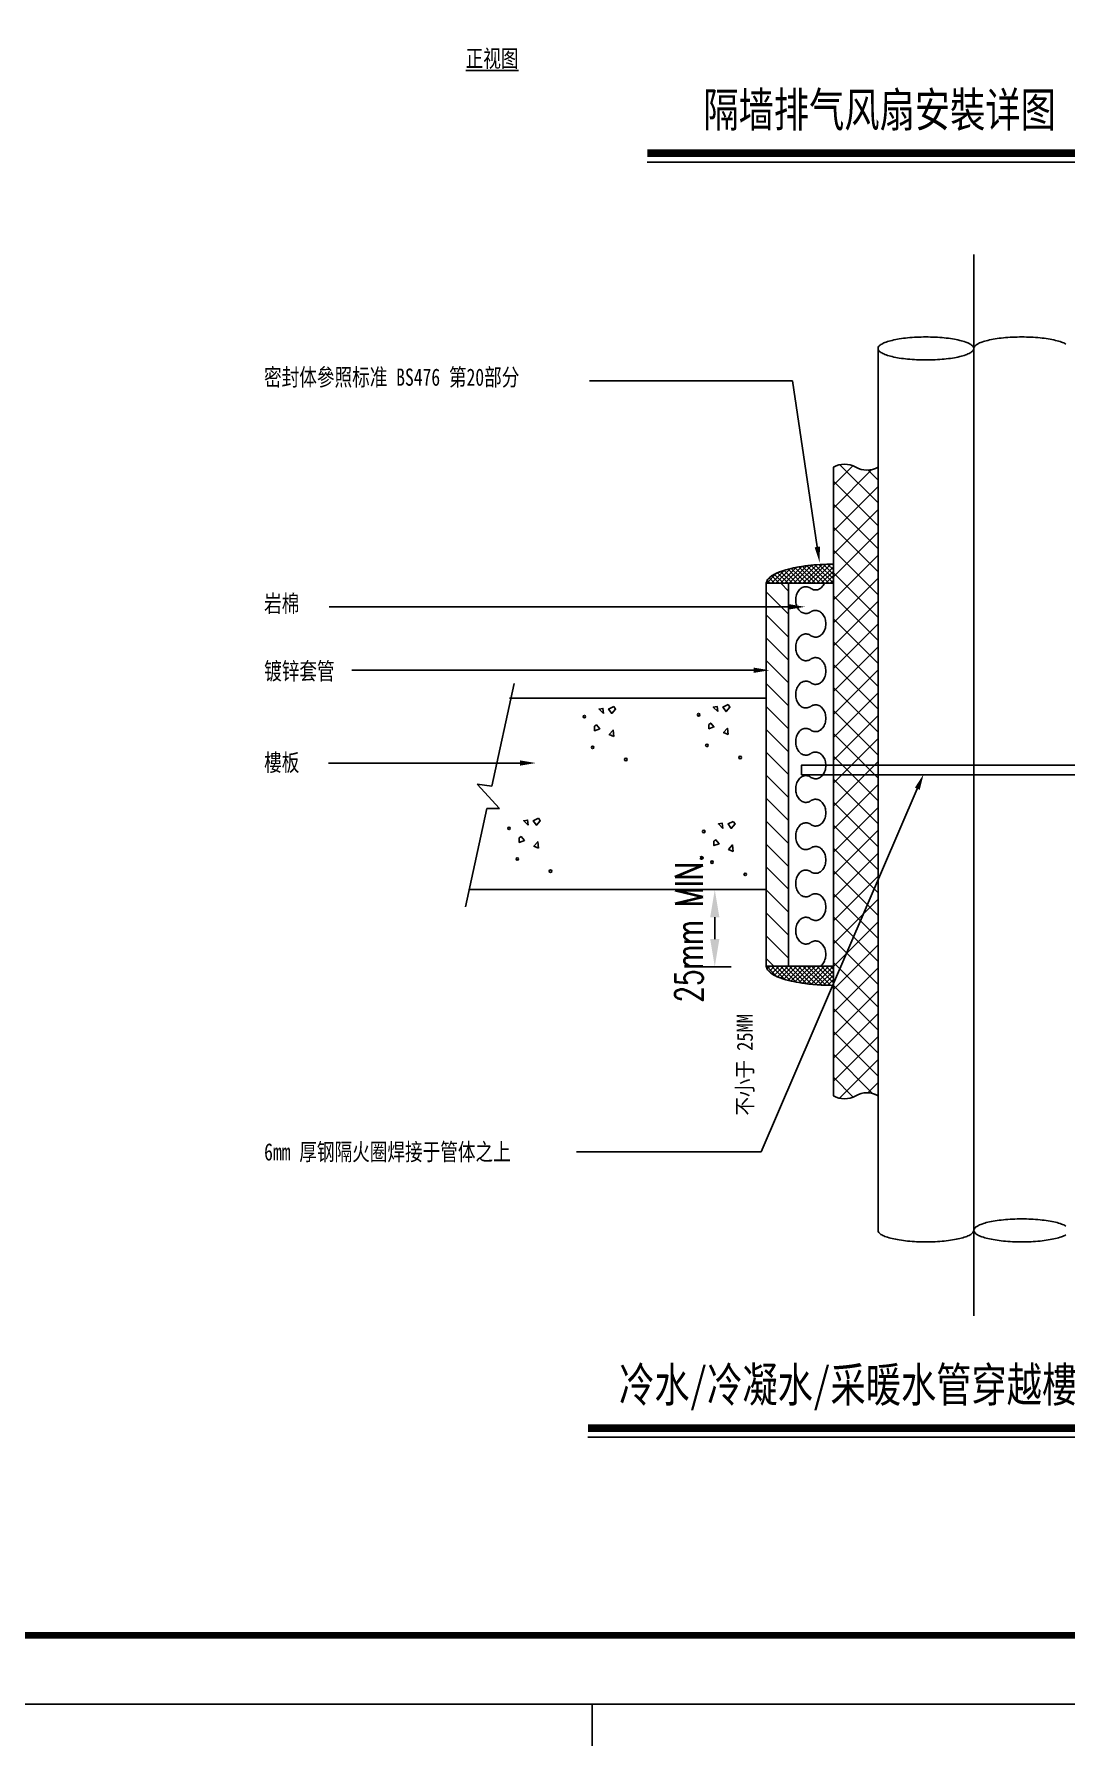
# Model space of a CAD drawing. Extents: x 2246048 to 2442613, y -66234 to 220766.
# Drawn here: x 2385214 to 2400190, y 101491 to 126215 of the extents above; entities that cross this region are included whole.
import ezdxf
from ezdxf.enums import TextEntityAlignment as Align

# ---------------------------------------------------------------- set-up
doc = ezdxf.new("R2010")
doc.units = 0
doc.header["$LTSCALE"] = 1000
doc.header["$MEASUREMENT"] = 0
doc.linetypes.add('CENTER', pattern=[0])
doc.layers.get('Defpoints').update_dxf_attribs({"color": 8})
for name, color, linetype in [('ARCH', 21, 'Continuous'), ('CNTXT', 50, 'Continuous'), ('J-图框线', 4, 'Continuous'), ('PIPE', 3, 'Continuous'), ('PIPTXT', 7, 'Continuous')]:
    doc.layers.add(name, color=color, linetype=linetype)
doc.styles.add('CNTXT', font='MingLiU.ttf', dxfattribs={"width": 0.85})
doc.styles.add('romans', font='romans', dxfattribs={"width": 0.7})
doc.styles.add('黑体', font='simhei.ttf')
doc.dimstyles.new('LE', dxfattribs={"dimscale": 100, "dimtxt": 4, "dimasz": 4, "dimexe": 2, "dimexo": 3, "dimgap": 1, "dimtad": 1, "dimdec": 0, "dimzin": 0, "dimdsep": 46, "dimtxsty": 'romans', "dimcen": 0, "dimclrd": 256, "dimclre": 256, "dimclrt": 256, "dimadec": 0, "dimazin": 0, "dimtfac": 1, "dimtdec": 0, "dimtix": 1, "dimtofl": 0, "dimtmove": 2, "dimatfit": 3, "dimfxl": 1, "dimtolj": 1, "dimtzin": 0, "dimarcsym": 0})

# ---------------------------------------------------------------- blocks, each defined once
blk = doc.blocks.new('*D2842')
at = {"layer": 'Defpoints', "color": 0, "transparency": 16777216}
for p in [(2395629, 113793), (2395093, 112674), (2395629, 112674)]:
    blk.add_point(p, dxfattribs=at)
at = {"layer": 'PIPTXT', "lineweight": -2, "transparency": 16777216}
for p, q in [((2395329, 113793), (2394893, 113793)), ((2395093, 113393), (2395093, 113074)), ((2395329, 112674), (2394893, 112674))]:
    blk.add_line(p, q, dxfattribs=at)
at = {"layer": 'PIPTXT', "transparency": 16777216}
for points in [[(2395027, 113393), (2395160, 113393), (2395093, 113793)], [(2395027, 113074), (2395160, 113074), (2395093, 112674)]]:
    blk.add_solid(points, dxfattribs=at)
at = {"layer": 'PIPTXT', "transparency": 16777216, "insert": (2394719, 113234), "char_height": 400, "attachment_point": 5, "rotation": 90, "style": 'romans'}
blk.add_mtext('\\A1;25mm MIN.', dxfattribs=at)

msp = doc.modelspace()

# ---------------------------------------------------------------- hatches: boundary and pattern name
at = {"layer": 'PIPE'}
h = msp.add_hatch(dxfattribs=at)
h.set_pattern_fill('ANSI37', color=21, scale=74.124294, angle=-90, style=0)
h.set_pattern_definition([(225, (2423802.07, 134670.6), (-166.4138, 166.4138), []), (135, (2423802.07, 134670.6), (166.4138, 166.4138), [])])
edge = h.paths.add_edge_path()
edge.add_arc((2397300.606, 120207.528), 324.294, 240, 300, ccw=False)
edge.add_arc((2396976.312, 119645.834), 324.294, 60, 120)
edge.add_line((2396814.165, 119926.681), (2396814.165, 110800.127))
edge.add_arc((2396976.312, 111080.974), 324.294, 240, 300)
edge.add_arc((2397300.606, 110519.281), 324.294, 60, 120, ccw=False)
edge.add_line((2397462.753, 110800.127), (2397462.753, 119926.681))
h = msp.add_hatch(dxfattribs=at)
h.set_pattern_fill('ANSI31', color=21, scale=74.124294, angle=90, style=0)
h.set_pattern_definition([(135, (2423802.07, 95813.48), (-166.4138, -166.4138), [])])
h.paths.add_polyline_path([(2396165.578, 118240.659), (2396165.578, 112681.337), (2395841.284, 112681.337), (2395841.284, 118240.659)])

# ---------------------------------------------------------------- linework, layer by layer
at = {"layer": 'ARCH', "linetype": 'Continuous'}
for p, q in [((2391857.103, 115294.218), (2392181.397, 116785.969)), ((2395841.284, 116572.862), (2392116.538, 116572.862)), ((2391643.996, 115322.014), (2391968.29, 114969.924)), ((2391643.996, 115322.014), (2391857.103, 115294.218)), ((2391477.216, 113543.031), (2391782.979, 114969.924)), ((2391968.29, 114969.924), (2391782.979, 114969.924)), ((2395841.284, 113793.201), (2391532.809, 113793.201))]:
    msp.add_line(p, q, dxfattribs=at)
for centre in [(2393200.606, 116304.161), (2394859.137, 116331.958), (2393321.058, 115859.416), (2394979.589, 115887.212), (2395461.397, 115711.167), (2393802.866, 115683.37), (2392107.273, 114682.692), (2394933.261, 114636.365), (2392227.725, 114237.947), (2392709.533, 114061.901), (2395053.713, 114191.619), (2395535.521, 114015.574)]:
    msp.add_circle(centre, 18.531, dxfattribs=at)
for points in [[(2395285.352, 116480.207), (2395313.148, 116443.144), (2395257.555, 116378.286), (2395211.227, 116443.144)], [(2393478.572, 116350.489), (2393469.307, 116424.613), (2393413.713, 116415.348)], [(2393626.821, 116452.41), (2393654.617, 116415.348), (2393599.024, 116350.489), (2393552.696, 116415.348)], [(2395007.386, 116192.975), (2395035.182, 116211.506), (2395081.51, 116155.913), (2395007.386, 116128.116)], [(2395137.103, 116378.286), (2395127.838, 116452.41), (2395072.244, 116443.144)], [(2393348.855, 116165.178), (2393376.651, 116183.709), (2393422.979, 116128.116), (2393348.855, 116100.32)], [(2393626.821, 116016.93), (2393561.962, 116044.726), (2393617.555, 116109.585)], [(2395285.352, 116044.726), (2395220.493, 116072.523), (2395276.086, 116137.382)], [(2392385.239, 114729.02), (2392375.973, 114803.144), (2392320.38, 114793.879)], [(2392533.487, 114830.941), (2392561.284, 114793.879), (2392505.691, 114729.02), (2392459.363, 114793.879)], [(2395211.227, 114682.692), (2395201.962, 114756.817), (2395146.369, 114747.551)], [(2395359.476, 114784.613), (2395387.273, 114747.551), (2395331.679, 114682.692), (2395285.352, 114747.551)], [(2392255.521, 114543.709), (2392283.318, 114562.24), (2392329.646, 114506.647), (2392255.521, 114478.851)], [(2392533.487, 114395.461), (2392468.629, 114423.257), (2392524.222, 114488.116)], [(2395081.51, 114497.382), (2395109.307, 114515.913), (2395155.634, 114460.32), (2395081.51, 114432.523)], [(2395359.476, 114349.133), (2395294.617, 114376.93), (2395350.21, 114441.788)]]:
    msp.add_3dface(points, dxfattribs=at)
at = {"layer": 'CNTXT', "const_width": 112.5}
for points in [[(2394113.247, 124487.386), (2400795.989, 124487.386)], [(2393252.344, 105974.716), (2403651.86, 105974.716)]]:
    msp.add_lwpolyline(points, dxfattribs=at)
at = {"layer": 'CNTXT'}
for points in [[(2394113.247, 124356.136), (2400795.989, 124356.136)], [(2393252.344, 105843.466), (2403651.86, 105843.466)]]:
    msp.add_lwpolyline(points, dxfattribs=at)
at = {"layer": 'J-图框线'}
for points in [[(2358512.576, 101965.792), (2442612.576, 101965.792), (2442612.576, 161365.792), (2358512.576, 161365.792)], [(2274412.576, 17865.792), (2393312.576, 17865.792), (2393312.576, 101965.792), (2274412.576, 101965.792)]]:
    msp.add_lwpolyline(points, close=True, dxfattribs=at)
at = {"layer": 'J-图框线', "const_width": 100}
msp.add_lwpolyline([(2361012.576, 102965.792), (2441612.576, 102965.792), (2441612.576, 160365.792), (2361012.576, 160365.792)], close=True, dxfattribs=at)
at = {"layer": 'PIPE', "color": 8, "linetype": 'CENTER'}
msp.add_line((2398852.583, 123012.41), (2398852.583, 107603.822), dxfattribs=at)
at = {"layer": 'PIPE', "color": 3, "linetype": 'Continuous'}
msp.add_line((2397462.753, 121650.376), (2397462.753, 108845.404), dxfattribs=at)
at = {"layer": 'PIPE', "color": 4, "linetype": 'Continuous'}
for p, q in [((2395980.267, 118240.659), (2396193.374, 118453.766)), ((2396045.126, 118240.659), (2396276.764, 118472.297)), ((2396109.984, 118240.659), (2396350.888, 118481.562)), ((2396350.888, 118240.659), (2396156.312, 118444.5)), ((2396174.843, 118240.659), (2396425.013, 118490.828)), ((2396425.013, 118240.659), (2396202.64, 118453.766)), ((2396239.702, 118240.659), (2396499.137, 118500.094)), ((2396489.871, 118240.659), (2396258.233, 118463.031)), ((2396304.561, 118240.659), (2396573.261, 118509.359)), ((2396554.73, 118240.659), (2396313.826, 118481.562)), ((2396369.42, 118240.659), (2396647.386, 118509.359)), ((2396619.589, 118240.659), (2396369.42, 118481.562)), ((2396434.278, 118240.659), (2396712.244, 118518.625)), ((2396684.448, 118240.659), (2396434.278, 118490.828)), ((2396749.307, 118240.659), (2396489.871, 118500.094)), ((2396499.137, 118240.659), (2396777.103, 118518.625)), ((2396814.165, 118240.659), (2396545.465, 118509.359)), ((2396573.261, 118240.659), (2396814.165, 118481.562)), ((2396814.165, 118305.517), (2396610.323, 118509.359)), ((2396814.165, 118370.376), (2396675.182, 118509.359)), ((2396814.165, 118435.235), (2396730.775, 118518.625)), ((2396814.165, 118500.094), (2396795.634, 118518.625)), ((2395850.549, 118240.659), (2395989.533, 118388.907)), ((2395896.877, 118240.659), (2395850.549, 118277.721)), ((2395961.736, 118240.659), (2395887.612, 118314.783)), ((2395915.408, 118240.659), (2396100.719, 118425.969)), ((2396026.595, 118240.659), (2395924.674, 118342.579)), ((2396091.453, 118240.659), (2395961.736, 118370.376)), ((2396156.312, 118240.659), (2396008.064, 118388.907)), ((2396221.171, 118240.659), (2396054.391, 118407.438)), ((2396286.03, 118240.659), (2396100.719, 118425.969)), ((2396165.578, 118240.659), (2396814.165, 118240.659)), ((2396638.12, 118240.659), (2396814.165, 118416.704)), ((2396702.979, 118240.659), (2396814.165, 118351.845)), ((2396767.838, 118240.659), (2396814.165, 118286.986)), ((2395850.549, 112681.337), (2395989.533, 112533.088)), ((2395896.877, 112681.337), (2395850.549, 112644.274)), ((2395961.736, 112681.337), (2395887.612, 112607.212)), ((2395915.408, 112681.337), (2396100.719, 112496.026)), ((2396026.595, 112681.337), (2395924.674, 112579.416)), ((2396091.453, 112681.337), (2395961.736, 112551.619)), ((2395980.267, 112681.337), (2396193.374, 112468.229)), ((2396156.312, 112681.337), (2396008.064, 112533.088)), ((2396045.126, 112681.337), (2396276.764, 112449.698)), ((2396221.171, 112681.337), (2396054.391, 112514.557)), ((2396286.03, 112681.337), (2396100.719, 112496.026)), ((2396109.984, 112681.337), (2396350.888, 112440.433)), ((2396350.888, 112681.337), (2396156.312, 112477.495)), ((2396165.578, 112681.337), (2396814.165, 112681.337)), ((2396165.578, 112681.337), (2396814.165, 112681.337)), ((2396174.843, 112681.337), (2396425.013, 112431.167)), ((2396425.013, 112681.337), (2396202.64, 112468.229)), ((2396239.702, 112681.337), (2396499.137, 112421.901)), ((2396489.871, 112681.337), (2396258.233, 112458.964)), ((2396304.561, 112681.337), (2396573.261, 112412.636)), ((2396554.73, 112681.337), (2396313.826, 112440.433)), ((2396369.42, 112681.337), (2396647.386, 112412.636)), ((2396619.589, 112681.337), (2396369.42, 112440.433)), ((2396434.278, 112681.337), (2396712.244, 112403.37)), ((2396684.448, 112681.337), (2396434.278, 112431.167)), ((2396749.307, 112681.337), (2396489.871, 112421.901)), ((2396499.137, 112681.337), (2396777.103, 112403.37)), ((2396814.165, 112681.337), (2396545.465, 112412.636)), ((2396573.261, 112681.337), (2396814.165, 112440.433)), ((2396814.165, 112616.478), (2396610.323, 112412.636)), ((2396638.12, 112681.337), (2396814.165, 112505.291)), ((2396814.165, 112551.619), (2396675.182, 112412.636)), ((2396702.979, 112681.337), (2396814.165, 112570.15)), ((2396767.838, 112681.337), (2396814.165, 112635.009)), ((2396814.165, 112486.76), (2396730.775, 112403.37)), ((2396814.165, 112421.901), (2396795.634, 112403.37))]:
    msp.add_line(p, q, dxfattribs=at)
at = {"layer": 'PIPE', "linetype": 'Continuous'}
msp.add_lwpolyline([(2397462.753, 119926.681, -0.267949192), (2397138.459, 119926.681, 0.267949192), (2396814.165, 119926.681), (2396814.165, 110800.127, 0.267949192), (2397138.459, 110800.127, -0.267949192), (2397462.753, 110800.127)], format="xyb", close=True, dxfattribs=at)
at = {"layer": 'PIPE'}
msp.add_lwpolyline([(2396165.578, 118240.659), (2396165.578, 112681.337), (2395841.284, 112681.337), (2395841.284, 118240.659)], close=True, dxfattribs=at)
at = {"layer": 'PIPE', "color": 3, "linetype": 'Continuous'}
for centre, radius, start, end in [((2397514.553, 121648.127), 51.848, 137.861697, 177.5136882), ((2397514.553, 121652.625), 51.848, 182.4863118, 222.138303), ((2397583.436, 121587.888), 143.351, 118.2203661, 138.4798895), ((2397707.24, 121373.432), 390.934, 109.0150123, 119.3459511), ((2397854.098, 120965.697), 824.291, 103.1701692, 109.4319824), ((2397989.808, 120403.459), 1402.667, 98.9499228, 103.3351082), ((2398088.785, 119792.432), 2021.654, 95.593453, 99.0268083), ((2398141.581, 119272.71), 2544.048, 92.6919568, 95.635983), ((2398157.049, 118974.092), 2843.064, 89.9875187, 92.720685), ((2398158.287, 118974.092), 2843.064, 87.279315, 90.0124813), ((2398173.755, 119272.71), 2544.048, 84.364017, 87.3080432), ((2398226.552, 119792.432), 2021.654, 80.9731917, 84.406547), ((2398325.528, 120403.459), 1402.667, 76.6648918, 81.0500772), ((2398461.238, 120965.697), 824.291, 70.5680176, 76.8298308), ((2398608.097, 121373.432), 390.934, 60.6540489, 70.9849877), ((2398731.901, 121587.888), 143.351, 41.5201105, 61.7796339), ((2398800.784, 121648.127), 51.848, 2.4863118, 42.138303), ((2398800.784, 121652.625), 51.848, 317.861697, 357.5136882), ((2398904.383, 121648.127), 51.848, 137.861697, 177.5136882), ((2398973.266, 121587.888), 143.351, 118.2203661, 138.4798895), ((2399097.07, 121373.432), 390.934, 109.0150123, 119.3459511), ((2399243.929, 120965.697), 824.291, 103.1701692, 109.4319824), ((2399379.639, 120403.459), 1402.667, 98.9499228, 103.3351082), ((2399478.615, 119792.432), 2021.654, 95.593453, 99.0268083), ((2399531.412, 119272.71), 2544.048, 92.6919568, 95.635983), ((2399546.879, 118974.092), 2843.064, 89.9875187, 92.720685), ((2399548.118, 118974.092), 2843.064, 87.279315, 90.0124813), ((2399563.586, 119272.71), 2544.048, 84.364017, 87.3080432), ((2399616.382, 119792.432), 2021.654, 80.9731917, 84.406547), ((2399715.358, 120403.459), 1402.667, 76.6648918, 81.0500772), ((2399851.068, 120965.697), 824.291, 70.5680176, 76.8298308), ((2399997.927, 121373.432), 390.934, 60.6540489, 70.9849877), ((2397583.436, 121712.864), 143.351, 221.5201105, 241.7796339), ((2397707.24, 121927.32), 390.934, 240.6540489, 250.9849877), ((2397854.098, 122335.055), 824.291, 250.5680176, 256.8298308), ((2397989.808, 122897.293), 1402.667, 256.6648918, 261.0500772), ((2398088.785, 123508.32), 2021.654, 260.9731917, 264.406547), ((2398141.581, 124028.042), 2544.048, 264.364017, 267.3080432), ((2398157.049, 124326.66), 2843.064, 267.279315, 270.0124813), ((2398158.287, 124326.66), 2843.064, 269.9875187, 272.720685), ((2398173.755, 124028.042), 2544.048, 272.6919568, 275.635983), ((2398226.552, 123508.32), 2021.654, 275.593453, 279.0268083), ((2398325.528, 122897.293), 1402.667, 278.9499228, 283.3351082), ((2398461.238, 122335.055), 824.291, 283.1701692, 289.4319824), ((2398608.097, 121927.32), 390.934, 289.0150123, 299.3459511), ((2398731.901, 121712.864), 143.351, 298.2203661, 318.4798895), ((2397514.553, 108847.654), 51.848, 182.4863118, 222.138303), ((2397583.436, 108907.892), 143.351, 221.5201105, 241.7796339), ((2398731.901, 108907.892), 143.351, 298.2203661, 318.4798895), ((2398800.784, 108847.654), 51.848, 317.861697, 357.5136882), ((2398904.383, 108843.155), 51.848, 137.861697, 177.5136882), ((2398904.383, 108847.654), 51.848, 182.4863118, 222.138303), ((2398973.266, 108782.916), 143.351, 118.2203661, 138.4798895), ((2398973.266, 108907.892), 143.351, 221.5201105, 241.7796339), ((2399097.07, 108568.46), 390.934, 109.0150123, 119.3459511), ((2399243.929, 108160.725), 824.291, 103.1701692, 109.4319824), ((2399379.639, 107598.487), 1402.667, 98.9499228, 103.3351082), ((2399478.615, 106987.46), 2021.654, 95.593453, 99.0268083), ((2399531.412, 106467.738), 2544.048, 92.6919568, 95.635983), ((2399546.879, 106169.12), 2843.064, 89.9875187, 92.720685), ((2399548.118, 106169.12), 2843.064, 87.279315, 90.0124813), ((2399563.586, 106467.738), 2544.048, 84.364017, 87.3080432), ((2399616.382, 106987.46), 2021.654, 80.9731917, 84.406547), ((2399715.358, 107598.487), 1402.667, 76.6648918, 81.0500772), ((2399851.068, 108160.725), 824.291, 70.5680176, 76.8298308), ((2399997.927, 108568.46), 390.934, 60.6540489, 70.9849877), ((2397707.24, 109122.348), 390.934, 240.6540489, 250.9849877), ((2397854.098, 109530.083), 824.291, 250.5680176, 256.8298308), ((2397989.808, 110092.322), 1402.667, 256.6648918, 261.0500772), ((2398088.785, 110703.348), 2021.654, 260.9731917, 264.406547), ((2398141.581, 111223.07), 2544.048, 264.364017, 267.3080432), ((2398157.049, 111521.688), 2843.064, 267.279315, 270.0124813), ((2398158.287, 111521.688), 2843.064, 269.9875187, 272.720685), ((2398173.755, 111223.07), 2544.048, 272.6919568, 275.635983), ((2398226.552, 110703.348), 2021.654, 275.593453, 279.0268083), ((2398325.528, 110092.322), 1402.667, 278.9499228, 283.3351082), ((2398461.238, 109530.083), 824.291, 283.1701692, 289.4319824), ((2398608.097, 109122.348), 390.934, 289.0150123, 299.3459511), ((2399097.07, 109122.348), 390.934, 240.6540489, 250.9849877), ((2399243.929, 109530.083), 824.291, 250.5680176, 256.8298308), ((2399379.639, 110092.322), 1402.667, 256.6648918, 261.0500772), ((2399478.615, 110703.348), 2021.654, 260.9731917, 264.406547), ((2399531.412, 111223.07), 2544.048, 264.364017, 267.3080432), ((2399546.879, 111521.688), 2843.064, 267.279315, 270.0124813), ((2399548.118, 111521.688), 2843.064, 269.9875187, 272.720685), ((2399563.586, 111223.07), 2544.048, 272.6919568, 275.635983), ((2399616.382, 110703.348), 2021.654, 275.593453, 279.0268083), ((2399715.358, 110092.322), 1402.667, 278.9499228, 283.3351082), ((2399851.068, 109530.083), 824.291, 283.1701692, 289.4319824), ((2399997.927, 109122.348), 390.934, 289.0150123, 299.3459511)]:
    msp.add_arc(centre, radius, start, end, dxfattribs=at)
at = {"layer": 'PIPE', "color": 4, "linetype": 'Continuous'}
for centre, radius, start, end in [((2396400.204, 117455.441), 1019.279, 105.5921308, 112.7983666), ((2396585.236, 116811.33), 1689.429, 100.627687, 105.7649022), ((2396720.215, 116111.258), 2402.388, 96.6535748, 100.7123809), ((2396792.223, 115515.765), 3002.214, 93.2051575, 96.7017913), ((2396813.321, 115173.603), 3345.022, 89.9855304, 93.2382712), ((2395937.033, 118237.988), 95.786, 143.5572195, 178.4025961), ((2396031.427, 118168.319), 213.107, 123.0066387, 143.5643091), ((2396200.065, 117922.495), 511.175, 112.4033508, 123.848672), ((2395937.033, 112684.007), 95.786, 181.5974039, 216.4427805), ((2396031.427, 112753.676), 213.107, 216.4356909, 236.9933613), ((2396200.065, 112999.5), 511.175, 236.151328, 247.5966492), ((2396400.204, 113466.554), 1019.279, 247.2016334, 254.4078692), ((2396585.236, 114110.665), 1689.429, 254.2350978, 259.372313), ((2396720.215, 114810.737), 2402.388, 259.2876191, 263.3464252), ((2396792.223, 115406.23), 3002.214, 263.2982087, 266.7948425), ((2396813.321, 115748.392), 3345.022, 266.7617288, 270.0144696)]:
    msp.add_arc(centre, radius, start, end, dxfattribs=at)
at = {"layer": 'PIPE', "color": 6, "linetype": 'Continuous'}
for centre, radius, start, end in [((2396421.111, 118062.17), 130.318, 110.7802315, 124.3949847), ((2396416.352, 118074.35), 117.242, 96.1102715, 110.7176654), ((2396415.746, 118078.15), 113.399, 81.0754731, 96.0102799), ((2396414.668, 118072.563), 119.086, 66.5236114, 80.9801323), ((2396540.075, 118290.084), 150.149, 304.0244103, 315.8227136), ((2396522.104, 118307.613), 175.253, 315.8071201, 326.4499252), ((2396499.655, 118322.623), 202.257, 326.4208273, 336.093365), ((2396522.348, 117996.975), 254.85, 175.7709035, 184.4755623), ((2396516.308, 117997.58), 248.782, 166.9614819, 175.807304), ((2396515.964, 117996.317), 248.435, 184.4391427, 193.2932296), ((2396499.471, 118001.635), 231.464, 157.7167045, 166.9989971), ((2396498.875, 117992.124), 230.839, 193.2556766, 202.5547468), ((2396476.258, 118011.296), 206.322, 147.7322697, 157.7549438), ((2396452.406, 118026.483), 178.045, 136.7086224, 147.7669417), ((2396433.061, 118044.78), 151.418, 124.4088366, 136.728395), ((2396408.672, 118059.067), 133.854, 53.0965561, 66.4707735), ((2396562.022, 118273.787), 130.449, 235.8162907, 248.7734944), ((2396557.308, 118261.948), 117.707, 248.8261981, 262.700983), ((2396556.583, 118257.615), 113.317, 262.7860955, 277.0162202), ((2396555.888, 118261.832), 117.587, 277.1015955, 290.9857531), ((2396551.251, 118273.583), 130.219, 291.0390235, 304.0114591), ((2396475.563, 117982.293), 205.54, 202.5165236, 212.5646281), ((2396451.776, 117966.975), 177.247, 212.5301824, 223.6217177), ((2396432.613, 117948.643), 150.728, 223.6026166, 235.9597071), ((2396420.886, 117931.344), 129.828, 235.9748003, 249.6237213), ((2396416.298, 117919.366), 117.003, 249.6876782, 264.3149421), ((2396415.746, 117915.83), 113.43, 264.4154707, 279.3476234), ((2396414.584, 117921.673), 119.384, 279.4421529, 293.8746767), ((2396408.399, 117935.35), 134.394, 293.9260811, 307.2644905), ((2396561.279, 117719.753), 128.829, 109.714977, 123.0864634), ((2396557.074, 117731.115), 116.715, 95.373797, 109.6536639), ((2396556.581, 117734.379), 113.419, 80.7256569, 95.2802465), ((2396555.473, 117728.722), 119.181, 66.555302, 80.6378833), ((2396549.643, 117715.567), 133.569, 53.4526524, 66.5062813), ((2396536.714, 117698.153), 155.258, 41.6380005, 53.4463951), ((2396516.986, 117680.524), 181.715, 31.0270074, 41.6592589), ((2396493.509, 117666.262), 209.185, 21.3807636, 31.0599152), ((2396471.21, 117657.377), 233.188, 12.413896, 21.4162073), ((2396455.374, 117653.737), 249.437, 3.8420391, 12.4485487), ((2396452.406, 117340.833), 178.045, 136.7086224, 147.7669417), ((2396433.061, 117359.13), 151.418, 124.4088366, 136.728395), ((2396421.111, 117376.52), 130.318, 110.7802315, 124.3949847), ((2396416.352, 117388.7), 117.242, 96.1102715, 110.7176654), ((2396415.746, 117392.5), 113.399, 81.0754731, 96.0102799), ((2396414.668, 117386.913), 119.086, 66.5236114, 80.9801323), ((2396408.672, 117373.417), 133.854, 53.0965561, 66.4707735), ((2396561.93, 117587.976), 130.264, 235.8101656, 249.0834285), ((2396557.235, 117576.023), 117.422, 249.1409226, 263.3634957), ((2396556.583, 117571.994), 113.345, 263.4555372, 278.0164259), ((2396555.704, 117576.905), 118.331, 278.1063328, 292.2561276), ((2396550.41, 117589.519), 132.011, 292.3090833, 305.4651234), ((2396538.124, 117606.722), 153.15, 305.4746009, 317.3910808), ((2396518.899, 117624.489), 179.328, 317.3714963, 328.0979466), ((2396495.569, 117639.15), 206.882, 328.0655838, 337.8164988), ((2396472.953, 117648.526), 231.364, 337.7810793, 346.8307016), ((2396456.372, 117652.56), 248.428, 346.795944, 355.4257704), ((2396449.966, 117653.223), 254.867, 355.3920441, 3.8757138), ((2396522.348, 117311.325), 254.85, 175.7709035, 184.4755623), ((2396516.308, 117311.93), 248.782, 166.9614819, 175.807304), ((2396515.964, 117310.667), 248.435, 184.4391427, 193.2932296), ((2396499.471, 117315.985), 231.464, 157.7167045, 166.9989971), ((2396498.875, 117306.474), 230.839, 193.2556766, 202.5547468), ((2396476.258, 117325.646), 206.322, 147.7322697, 157.7549438), ((2396475.563, 117296.643), 205.54, 202.5165236, 212.5646281), ((2396451.776, 117281.325), 177.247, 212.5301824, 223.6217177), ((2396432.613, 117262.994), 150.728, 223.6026166, 235.9597071), ((2396420.886, 117245.694), 129.828, 235.9748003, 249.6237213), ((2396416.298, 117233.716), 117.003, 249.6876782, 264.3149421), ((2396415.746, 117230.18), 113.43, 264.4154707, 279.3476234), ((2396414.584, 117236.023), 119.384, 279.4421529, 293.8746767), ((2396408.399, 117249.7), 134.394, 293.9260811, 307.2644905), ((2396561.279, 117034.103), 128.829, 109.714977, 123.0864634), ((2396557.074, 117045.465), 116.715, 95.373797, 109.6536639), ((2396556.581, 117048.729), 113.419, 80.7256569, 95.2802465), ((2396555.473, 117043.072), 119.181, 66.555302, 80.6378833), ((2396549.643, 117029.918), 133.569, 53.4526524, 66.5062813), ((2396536.714, 117012.503), 155.258, 41.6380005, 53.4463951), ((2396516.986, 116994.874), 181.715, 31.0270074, 41.6592589), ((2396493.509, 116980.612), 209.185, 21.3807636, 31.0599152), ((2396471.21, 116971.727), 233.188, 12.413896, 21.4162073), ((2396455.374, 116968.087), 249.437, 3.8420391, 12.4485487), ((2396449.966, 116967.574), 254.867, 355.3920441, 3.8757138), ((2396499.471, 116630.335), 231.464, 157.7167045, 166.9989971), ((2396476.258, 116639.996), 206.322, 147.7322697, 157.7549438), ((2396452.406, 116655.184), 178.045, 136.7086224, 147.7669417), ((2396433.061, 116673.48), 151.418, 124.4088366, 136.728395), ((2396421.111, 116690.871), 130.318, 110.7802315, 124.3949847), ((2396416.352, 116703.051), 117.242, 96.1102715, 110.7176654), ((2396415.746, 116706.851), 113.399, 81.0754731, 96.0102799), ((2396414.668, 116701.264), 119.086, 66.5236114, 80.9801323), ((2396408.672, 116687.768), 133.854, 53.0965561, 66.4707735), ((2396561.93, 116902.326), 130.264, 235.8101656, 249.0834285), ((2396557.235, 116890.373), 117.422, 249.1409226, 263.3634957), ((2396556.583, 116886.344), 113.345, 263.4555372, 278.0164259), ((2396555.704, 116891.256), 118.331, 278.1063328, 292.2561276), ((2396550.41, 116903.87), 132.011, 292.3090833, 305.4651234), ((2396538.124, 116921.072), 153.15, 305.4746009, 317.3910808), ((2396518.899, 116938.84), 179.328, 317.3714963, 328.0979466), ((2396495.569, 116953.5), 206.882, 328.0655838, 337.8164988), ((2396472.953, 116962.876), 231.364, 337.7810793, 346.8307016), ((2396456.372, 116966.911), 248.428, 346.795944, 355.4257704), ((2396522.348, 116625.675), 254.85, 175.7709035, 184.4755623), ((2396516.308, 116626.281), 248.782, 166.9614819, 175.807304), ((2396515.964, 116625.017), 248.435, 184.4391427, 193.2932296), ((2396498.875, 116620.824), 230.839, 193.2556766, 202.5547468), ((2396475.563, 116610.994), 205.54, 202.5165236, 212.5646281), ((2396451.776, 116595.675), 177.247, 212.5301824, 223.6217177), ((2396432.613, 116577.344), 150.728, 223.6026166, 235.9597071), ((2396408.399, 116564.05), 134.394, 293.9260811, 307.2644905), ((2396561.279, 116348.453), 128.829, 109.714977, 123.0864634), ((2396557.074, 116359.815), 116.715, 95.373797, 109.6536639), ((2396556.581, 116363.079), 113.419, 80.7256569, 95.2802465), ((2396555.473, 116357.422), 119.181, 66.555302, 80.6378833), ((2396549.643, 116344.268), 133.569, 53.4526524, 66.5062813), ((2396420.886, 116560.045), 129.828, 235.9748003, 249.6237213), ((2396416.298, 116548.067), 117.003, 249.6876782, 264.3149421), ((2396415.746, 116544.531), 113.43, 264.4154707, 279.3476234), ((2396414.584, 116550.374), 119.384, 279.4421529, 293.8746767), ((2396536.714, 116326.854), 155.258, 41.6380005, 53.4463951), ((2396516.986, 116309.225), 181.715, 31.0270074, 41.6592589), ((2396493.509, 116294.963), 209.185, 21.3807636, 31.0599152), ((2396472.953, 116277.227), 231.364, 337.7810793, 346.8307016), ((2396471.21, 116286.078), 233.188, 12.413896, 21.4162073), ((2396456.372, 116281.261), 248.428, 346.795944, 355.4257704), ((2396455.374, 116282.437), 249.437, 3.8420391, 12.4485487), ((2396449.966, 116281.924), 254.867, 355.3920441, 3.8757138), ((2396522.348, 115940.026), 254.85, 175.7709035, 184.4755623), ((2396516.308, 115940.631), 248.782, 166.9614819, 175.807304), ((2396499.471, 115944.686), 231.464, 157.7167045, 166.9989971), ((2396476.258, 115954.347), 206.322, 147.7322697, 157.7549438), ((2396452.406, 115969.534), 178.045, 136.7086224, 147.7669417), ((2396433.061, 115987.831), 151.418, 124.4088366, 136.728395), ((2396421.111, 116005.221), 130.318, 110.7802315, 124.3949847), ((2396416.352, 116017.401), 117.242, 96.1102715, 110.7176654), ((2396415.746, 116021.201), 113.399, 81.0754731, 96.0102799), ((2396414.668, 116015.614), 119.086, 66.5236114, 80.9801323), ((2396408.672, 116002.118), 133.854, 53.0965561, 66.4707735), ((2396561.93, 116216.677), 130.264, 235.8101656, 249.0834285), ((2396557.235, 116204.724), 117.422, 249.1409226, 263.3634957), ((2396556.583, 116200.695), 113.345, 263.4555372, 278.0164259), ((2396555.704, 116205.606), 118.331, 278.1063328, 292.2561276), ((2396550.41, 116218.22), 132.011, 292.3090833, 305.4651234), ((2396538.124, 116235.423), 153.15, 305.4746009, 317.3910808), ((2396518.899, 116253.19), 179.328, 317.3714963, 328.0979466), ((2396495.569, 116267.85), 206.882, 328.0655838, 337.8164988), ((2396515.964, 115939.368), 248.435, 184.4391427, 193.2932296), ((2396498.875, 115935.175), 230.839, 193.2556766, 202.5547468), ((2396475.563, 115925.344), 205.54, 202.5165236, 212.5646281), ((2396451.776, 115910.025), 177.247, 212.5301824, 223.6217177), ((2396432.613, 115891.694), 150.728, 223.6026166, 235.9597071), ((2396420.886, 115874.395), 129.828, 235.9748003, 249.6237213), ((2396416.298, 115862.417), 117.003, 249.6876782, 264.3149421), ((2396415.746, 115858.881), 113.43, 264.4154707, 279.3476234), ((2396414.584, 115864.724), 119.384, 279.4421529, 293.8746767), ((2396408.399, 115878.401), 134.394, 293.9260811, 307.2644905), ((2396561.279, 115662.803), 128.829, 109.714977, 123.0864634), ((2396557.074, 115674.165), 116.715, 95.373797, 109.6536639), ((2396556.581, 115677.43), 113.419, 80.7256569, 95.2802465), ((2396555.473, 115671.773), 119.181, 66.555302, 80.6378833), ((2396549.643, 115658.618), 133.569, 53.4526524, 66.5062813), ((2396536.714, 115641.204), 155.258, 41.6380005, 53.4463951), ((2396516.986, 115623.575), 181.715, 31.0270074, 41.6592589), ((2396493.509, 115609.313), 209.185, 21.3807636, 31.0599152), ((2396518.899, 115567.54), 179.328, 317.3714963, 328.0979466), ((2396495.569, 115582.201), 206.882, 328.0655838, 337.8164988), ((2396472.953, 115591.577), 231.364, 337.7810793, 346.8307016), ((2396471.21, 115600.428), 233.188, 12.413896, 21.4162073), ((2396456.372, 115595.611), 248.428, 346.795944, 355.4257704), ((2396455.374, 115596.788), 249.437, 3.8420391, 12.4485487), ((2396449.966, 115596.274), 254.867, 355.3920441, 3.8757138), ((2396522.348, 115254.376), 254.85, 175.7709035, 184.4755623), ((2396516.308, 115254.981), 248.782, 166.9614819, 175.807304), ((2396515.964, 115253.718), 248.435, 184.4391427, 193.2932296), ((2396499.471, 115259.036), 231.464, 157.7167045, 166.9989971), ((2396476.258, 115268.697), 206.322, 147.7322697, 157.7549438), ((2396452.406, 115283.884), 178.045, 136.7086224, 147.7669417), ((2396433.061, 115302.181), 151.418, 124.4088366, 136.728395), ((2396421.111, 115319.571), 130.318, 110.7802315, 124.3949847), ((2396416.352, 115331.751), 117.242, 96.1102715, 110.7176654), ((2396415.746, 115335.551), 113.399, 81.0754731, 96.0102799), ((2396414.668, 115329.964), 119.086, 66.5236114, 80.9801323), ((2396408.672, 115316.468), 133.854, 53.0965561, 66.4707735), ((2396561.93, 115531.027), 130.264, 235.8101656, 249.0834285), ((2396557.235, 115519.074), 117.422, 249.1409226, 263.3634957), ((2396556.583, 115515.045), 113.345, 263.4555372, 278.0164259), ((2396555.704, 115519.956), 118.331, 278.1063328, 292.2561276), ((2396550.41, 115532.57), 132.011, 292.3090833, 305.4651234), ((2396538.124, 115549.773), 153.15, 305.4746009, 317.3910808), ((2396498.875, 115249.525), 230.839, 193.2556766, 202.5547468), ((2396475.563, 115239.694), 205.54, 202.5165236, 212.5646281), ((2396451.776, 115224.376), 177.247, 212.5301824, 223.6217177), ((2396432.613, 115206.044), 150.728, 223.6026166, 235.9597071), ((2396420.886, 115188.745), 129.828, 235.9748003, 249.6237213), ((2396416.298, 115176.767), 117.003, 249.6876782, 264.3149421), ((2396415.746, 115173.231), 113.43, 264.4154707, 279.3476234), ((2396414.584, 115179.074), 119.384, 279.4421529, 293.8746767), ((2396408.399, 115192.751), 134.394, 293.9260811, 307.2644905), ((2396561.279, 114977.154), 128.829, 109.714977, 123.0864634), ((2396557.074, 114988.516), 116.715, 95.373797, 109.6536639), ((2396556.581, 114991.78), 113.419, 80.7256569, 95.2802465), ((2396555.473, 114986.123), 119.181, 66.555302, 80.6378833), ((2396549.643, 114972.968), 133.569, 53.4526524, 66.5062813), ((2396536.714, 114955.554), 155.258, 41.6380005, 53.4463951), ((2396516.986, 114937.925), 181.715, 31.0270074, 41.6592589), ((2396493.509, 114923.663), 209.185, 21.3807636, 31.0599152), ((2396471.21, 114914.778), 233.188, 12.413896, 21.4162073), ((2396433.061, 114616.531), 151.418, 124.4088366, 136.728395), ((2396421.111, 114633.921), 130.318, 110.7802315, 124.3949847), ((2396416.352, 114646.102), 117.242, 96.1102715, 110.7176654), ((2396415.746, 114649.902), 113.399, 81.0754731, 96.0102799), ((2396414.668, 114644.315), 119.086, 66.5236114, 80.9801323), ((2396408.672, 114630.818), 133.854, 53.0965561, 66.4707735), ((2396561.93, 114845.377), 130.264, 235.8101656, 249.0834285), ((2396557.235, 114833.424), 117.422, 249.1409226, 263.3634957), ((2396555.704, 114834.307), 118.331, 278.1063328, 292.2561276), ((2396550.41, 114846.921), 132.011, 292.3090833, 305.4651234), ((2396538.124, 114864.123), 153.15, 305.4746009, 317.3910808), ((2396518.899, 114881.89), 179.328, 317.3714963, 328.0979466), ((2396495.569, 114896.551), 206.882, 328.0655838, 337.8164988), ((2396472.953, 114905.927), 231.364, 337.7810793, 346.8307016), ((2396456.372, 114909.962), 248.428, 346.795944, 355.4257704), ((2396455.374, 114911.138), 249.437, 3.8420391, 12.4485487), ((2396449.966, 114910.625), 254.867, 355.3920441, 3.8757138), ((2396522.348, 114568.726), 254.85, 175.7709035, 184.4755623), ((2396516.308, 114569.331), 248.782, 166.9614819, 175.807304), ((2396515.964, 114568.068), 248.435, 184.4391427, 193.2932296), ((2396499.471, 114573.386), 231.464, 157.7167045, 166.9989971), ((2396498.875, 114563.875), 230.839, 193.2556766, 202.5547468), ((2396476.258, 114583.047), 206.322, 147.7322697, 157.7549438), ((2396475.563, 114554.045), 205.54, 202.5165236, 212.5646281), ((2396452.406, 114598.235), 178.045, 136.7086224, 147.7669417), ((2396556.583, 114829.395), 113.345, 263.4555372, 278.0164259), ((2396451.776, 114538.726), 177.247, 212.5301824, 223.6217177), ((2396432.613, 114520.395), 150.728, 223.6026166, 235.9597071), ((2396420.886, 114503.095), 129.828, 235.9748003, 249.6237213), ((2396416.298, 114491.118), 117.003, 249.6876782, 264.3149421), ((2396415.746, 114487.582), 113.43, 264.4154707, 279.3476234), ((2396414.584, 114493.424), 119.384, 279.4421529, 293.8746767), ((2396408.399, 114507.101), 134.394, 293.9260811, 307.2644905), ((2396561.279, 114291.504), 128.829, 109.714977, 123.0864634), ((2396557.074, 114302.866), 116.715, 95.373797, 109.6536639), ((2396556.581, 114306.13), 113.419, 80.7256569, 95.2802465), ((2396555.473, 114300.473), 119.181, 66.555302, 80.6378833), ((2396549.643, 114287.319), 133.569, 53.4526524, 66.5062813), ((2396536.714, 114269.904), 155.258, 41.6380005, 53.4463951), ((2396516.986, 114252.275), 181.715, 31.0270074, 41.6592589), ((2396493.509, 114238.014), 209.185, 21.3807636, 31.0599152), ((2396471.21, 114229.129), 233.188, 12.413896, 21.4162073), ((2396455.374, 114225.488), 249.437, 3.8420391, 12.4485487), ((2396449.966, 114224.975), 254.867, 355.3920441, 3.8757138), ((2396476.258, 113897.398), 206.322, 147.7322697, 157.7549438), ((2396452.406, 113912.585), 178.045, 136.7086224, 147.7669417), ((2396433.061, 113930.882), 151.418, 124.4088366, 136.728395), ((2396421.111, 113948.272), 130.318, 110.7802315, 124.3949847), ((2396416.352, 113960.452), 117.242, 96.1102715, 110.7176654), ((2396415.746, 113964.252), 113.399, 81.0754731, 96.0102799), ((2396414.668, 113958.665), 119.086, 66.5236114, 80.9801323), ((2396408.672, 113945.169), 133.854, 53.0965561, 66.4707735), ((2396561.93, 114159.728), 130.264, 235.8101656, 249.0834285), ((2396557.235, 114147.775), 117.422, 249.1409226, 263.3634957), ((2396556.583, 114143.746), 113.345, 263.4555372, 278.0164259), ((2396555.704, 114148.657), 118.331, 278.1063328, 292.2561276), ((2396550.41, 114161.271), 132.011, 292.3090833, 305.4651234), ((2396538.124, 114178.474), 153.15, 305.4746009, 317.3910808), ((2396518.899, 114196.241), 179.328, 317.3714963, 328.0979466), ((2396495.569, 114210.901), 206.882, 328.0655838, 337.8164988), ((2396472.953, 114220.277), 231.364, 337.7810793, 346.8307016), ((2396456.372, 114224.312), 248.428, 346.795944, 355.4257704), ((2396522.348, 113883.077), 254.85, 175.7709035, 184.4755623), ((2396516.308, 113883.682), 248.782, 166.9614819, 175.807304), ((2396515.964, 113882.419), 248.435, 184.4391427, 193.2932296), ((2396499.471, 113887.736), 231.464, 157.7167045, 166.9989971), ((2396498.875, 113878.225), 230.839, 193.2556766, 202.5547468), ((2396475.563, 113868.395), 205.54, 202.5165236, 212.5646281), ((2396451.776, 113853.076), 177.247, 212.5301824, 223.6217177), ((2396556.581, 113620.481), 113.419, 80.7256569, 95.2802465), ((2396432.613, 113834.745), 150.728, 223.6026166, 235.9597071), ((2396420.886, 113817.446), 129.828, 235.9748003, 249.6237213), ((2396416.298, 113805.468), 117.003, 249.6876782, 264.3149421), ((2396415.746, 113801.932), 113.43, 264.4154707, 279.3476234), ((2396414.584, 113807.775), 119.384, 279.4421529, 293.8746767), ((2396408.399, 113821.452), 134.394, 293.9260811, 307.2644905), ((2396561.279, 113605.854), 128.829, 109.714977, 123.0864634), ((2396557.074, 113617.216), 116.715, 95.373797, 109.6536639), ((2396555.473, 113614.823), 119.181, 66.555302, 80.6378833), ((2396549.643, 113601.669), 133.569, 53.4526524, 66.5062813), ((2396536.714, 113584.255), 155.258, 41.6380005, 53.4463951), ((2396516.986, 113566.626), 181.715, 31.0270074, 41.6592589), ((2396493.509, 113552.364), 209.185, 21.3807636, 31.0599152), ((2396471.21, 113543.479), 233.188, 12.413896, 21.4162073), ((2396456.372, 113538.662), 248.428, 346.795944, 355.4257704), ((2396455.374, 113539.838), 249.437, 3.8420391, 12.4485487), ((2396449.966, 113539.325), 254.867, 355.3920441, 3.8757138), ((2396516.308, 113198.032), 248.782, 166.9614819, 175.807304), ((2396499.471, 113202.087), 231.464, 157.7167045, 166.9989971), ((2396476.258, 113211.748), 206.322, 147.7322697, 157.7549438), ((2396452.406, 113226.935), 178.045, 136.7086224, 147.7669417), ((2396433.061, 113245.232), 151.418, 124.4088366, 136.728395), ((2396421.111, 113262.622), 130.318, 110.7802315, 124.3949847), ((2396416.352, 113274.802), 117.242, 96.1102715, 110.7176654), ((2396415.746, 113278.602), 113.399, 81.0754731, 96.0102799), ((2396414.668, 113273.015), 119.086, 66.5236114, 80.9801323), ((2396408.672, 113259.519), 133.854, 53.0965561, 66.4707735), ((2396561.93, 113474.078), 130.264, 235.8101656, 249.0834285), ((2396557.235, 113462.125), 117.422, 249.1409226, 263.3634957), ((2396556.583, 113458.096), 113.345, 263.4555372, 278.0164259), ((2396555.704, 113463.007), 118.331, 278.1063328, 292.2561276), ((2396550.41, 113475.621), 132.011, 292.3090833, 305.4651234), ((2396538.124, 113492.824), 153.15, 305.4746009, 317.3910808), ((2396518.899, 113510.591), 179.328, 317.3714963, 328.0979466), ((2396495.569, 113525.252), 206.882, 328.0655838, 337.8164988), ((2396472.953, 113534.628), 231.364, 337.7810793, 346.8307016), ((2396522.348, 113197.427), 254.85, 175.7709035, 184.4755623), ((2396515.964, 113196.769), 248.435, 184.4391427, 193.2932296), ((2396498.875, 113192.576), 230.839, 193.2556766, 202.5547468), ((2396475.563, 113182.745), 205.54, 202.5165236, 212.5646281), ((2396451.776, 113167.427), 177.247, 212.5301824, 223.6217177), ((2396432.613, 113149.095), 150.728, 223.6026166, 235.9597071), ((2396420.886, 113131.796), 129.828, 235.9748003, 249.6237213), ((2396416.298, 113119.818), 117.003, 249.6876782, 264.3149421), ((2396415.746, 113116.282), 113.43, 264.4154707, 279.3476234), ((2396414.584, 113122.125), 119.384, 279.4421529, 293.8746767), ((2396408.399, 113135.802), 134.394, 293.9260811, 307.2644905), ((2396561.264, 112920.231), 128.799, 109.6612895, 123.0874942), ((2396557.064, 112931.609), 116.672, 95.2595059, 109.5990819), ((2396556.581, 112934.815), 113.435, 80.5542446, 95.1647442), ((2396555.433, 112929.035), 119.325, 66.3391213, 80.4657647), ((2396549.48, 112915.735), 133.896, 53.2065951, 66.2902485), ((2396536.354, 112898.21), 155.792, 41.3731771, 53.2009788), ((2396516.417, 112880.556), 182.422, 30.7486137, 41.3951201), ((2396496.841, 112838.946), 205.452, 327.5052811, 337.3399535), ((2396492.81, 112866.37), 209.962, 21.0888617, 30.7820684), ((2396473.969, 112848.65), 230.297, 337.3041428, 346.417428), ((2396470.552, 112857.63), 233.874, 12.1047173, 21.1247268), ((2396456.93, 112852.924), 247.864, 346.3822014, 355.0591364), ((2396454.97, 112854.132), 249.844, 3.5087695, 12.1397371), ((2396450.002, 112853.675), 254.831, 355.0249806, 3.5428229), ((2396539.088, 112806.069), 151.686, 304.683939, 316.7241559), ((2396520.147, 112823.982), 177.757, 316.7055775, 327.5376335)]:
    msp.add_arc(centre, radius, start, end, dxfattribs=at)
at = {"layer": 'PIPE', "color": 4, "linetype": 'Continuous', "invisible_edges": 5}
for points in [[(2395999.868, 118392.764), (2396814.165, 118392.764), (2396814.165, 118437.21), (2396126.234, 118437.21)], [(2396126.234, 118437.21), (2396814.165, 118437.21), (2396814.165, 118473.315), (2396281.795, 118473.315)], [(2396281.795, 118473.315), (2396814.165, 118473.315), (2396814.165, 118499.108), (2396456.053, 118499.108)], [(2396456.053, 118499.108), (2396814.165, 118499.108), (2396814.165, 118513.984), (2396637.137, 118513.984)], [(2396637.137, 118513.984), (2396814.165, 118513.984), (2396814.165, 118518.625)], [(2395841.284, 118240.659), (2396814.165, 118240.659), (2396814.165, 118291.238), (2395857.526, 118291.238)], [(2395857.526, 118291.238), (2396814.165, 118291.238), (2396814.165, 118342.976), (2395909.592, 118342.976)], [(2395909.592, 118342.976), (2396814.165, 118342.976), (2396814.165, 118392.764), (2395999.868, 118392.764)], [(2395857.526, 112630.757), (2396814.165, 112630.757), (2396814.165, 112681.337), (2395841.284, 112681.337)], [(2395909.592, 112579.019), (2396814.165, 112579.019), (2396814.165, 112630.757), (2395857.526, 112630.757)], [(2395999.868, 112529.231), (2396814.165, 112529.231), (2396814.165, 112579.019), (2395909.592, 112579.019)], [(2396126.234, 112484.785), (2396814.165, 112484.785), (2396814.165, 112529.231), (2395999.868, 112529.231)], [(2396281.795, 112448.68), (2396814.165, 112448.68), (2396814.165, 112484.785), (2396126.234, 112484.785)], [(2396456.053, 112422.887), (2396814.165, 112422.887), (2396814.165, 112448.68), (2396281.795, 112448.68)], [(2396637.137, 112408.011), (2396814.165, 112408.011), (2396814.165, 112422.887), (2396456.053, 112422.887)], [(2396814.165, 112403.37), (2396814.165, 112403.37), (2396814.165, 112408.011), (2396637.137, 112408.011)]]:
    msp.add_3dface(points, dxfattribs=at)
at = {"layer": 'PIPE', "color": 7, "linetype": 'Continuous'}
msp.add_3dface([(2396350.888, 115460.998), (2401354.278, 115460.998), (2401354.278, 115599.981), (2396350.888, 115599.981)], dxfattribs=at)
at = {"layer": 'PIPTXT', "color": 1}
for p, q in [((2396222.33, 121182.633), (2393274.18, 121182.633)), ((2396581.236, 118768.901), (2396222.33, 121182.633)), ((2396171.316, 117899.506), (2389497.736, 117899.506)), ((2395656.163, 116978.278), (2389825.277, 116978.278)), ((2392264.299, 115631.367), (2389486.909, 115631.367)), ((2398032.732, 115257.804), (2395766.377, 109984.756)), ((2395766.377, 109984.756), (2393085.568, 109984.756))]:
    msp.add_line(p, q, dxfattribs=at)
for points in [[(2396619.422, 118774.579), (2396543.049, 118763.223), (2396615.304, 118539.782)], [(2396171.316, 117938.113), (2396171.316, 117860.9), (2396402.955, 117899.506)], [(2395656.163, 117016.884), (2395656.163, 116939.671), (2395887.802, 116978.278)], [(2392264.299, 115669.974), (2392264.299, 115592.761), (2392495.938, 115631.367)], [(2397997.263, 115273.049), (2398068.201, 115242.559), (2398124.199, 115470.618)]]:
    msp.add_solid(points, dxfattribs=at)

# ---------------------------------------------------------------- texts
at = {"layer": 'CNTXT', "linetype": 'Continuous', "style": '黑体', "width": 0.75}
msp.add_text('%%U正视图', height=250, dxfattribs=at).set_placement((2391861.747, 125861.592), align=Align.MIDDLE_CENTER)
at = {"layer": 'CNTXT', "style": '黑体', "width": 0.75}
for s, p in [('隔墙排气风扇安裝详图', (2397484.889, 125117.852)), ('冷水/冷凝水/采暖水管穿越樓板安裝详图', (2398307.592, 106605.181))]:
    msp.add_text(s, height=500, dxfattribs=at).set_placement(p, align=Align.MIDDLE_CENTER)
at = {"layer": 'CNTXT', "linetype": 'Continuous', "style": '黑体', "width": 0.75}
for s, p in [('密封体參照标准 BS476 第20部分', (2388551.835, 121109.215)), ('岩棉', (2388553.224, 117821.099)), ('镀锌套管', (2388553.224, 116841.577)), ('樓板', (2388553.224, 115513.395)), ('6mm 厚钢隔火圈焊接于管体之上', (2388553.224, 109860.97))]:
    msp.add_text(s, height=250, dxfattribs=at).set_placement(p)
at = {"layer": 'PIPTXT', "linetype": 'Continuous', "style": 'CNTXT', "width": 0.85}
msp.add_text('不小于 25MM', height=231.6384, rotation=90, dxfattribs=at).set_placement((2395645.043, 110512.682))

# ---------------------------------------------------------------- dimensions: what is measured, and where the dimension line sits
at = {"layer": 'PIPTXT'}
dim = msp.add_linear_dim(base=(2395093.36, 112674.115), p1=(2395628.537, 113793.201), p2=(2395628.537, 112674.115), angle=90, text='25mm MIN.', dimstyle='LE', dxfattribs=at)
dim.commit()
dim.dimension.update_dxf_attribs({"geometry": '*D2842', "text_midpoint": (2394718.527, 113233.658), "dimtype": 160})

doc.saveas('drawing.dxf')
